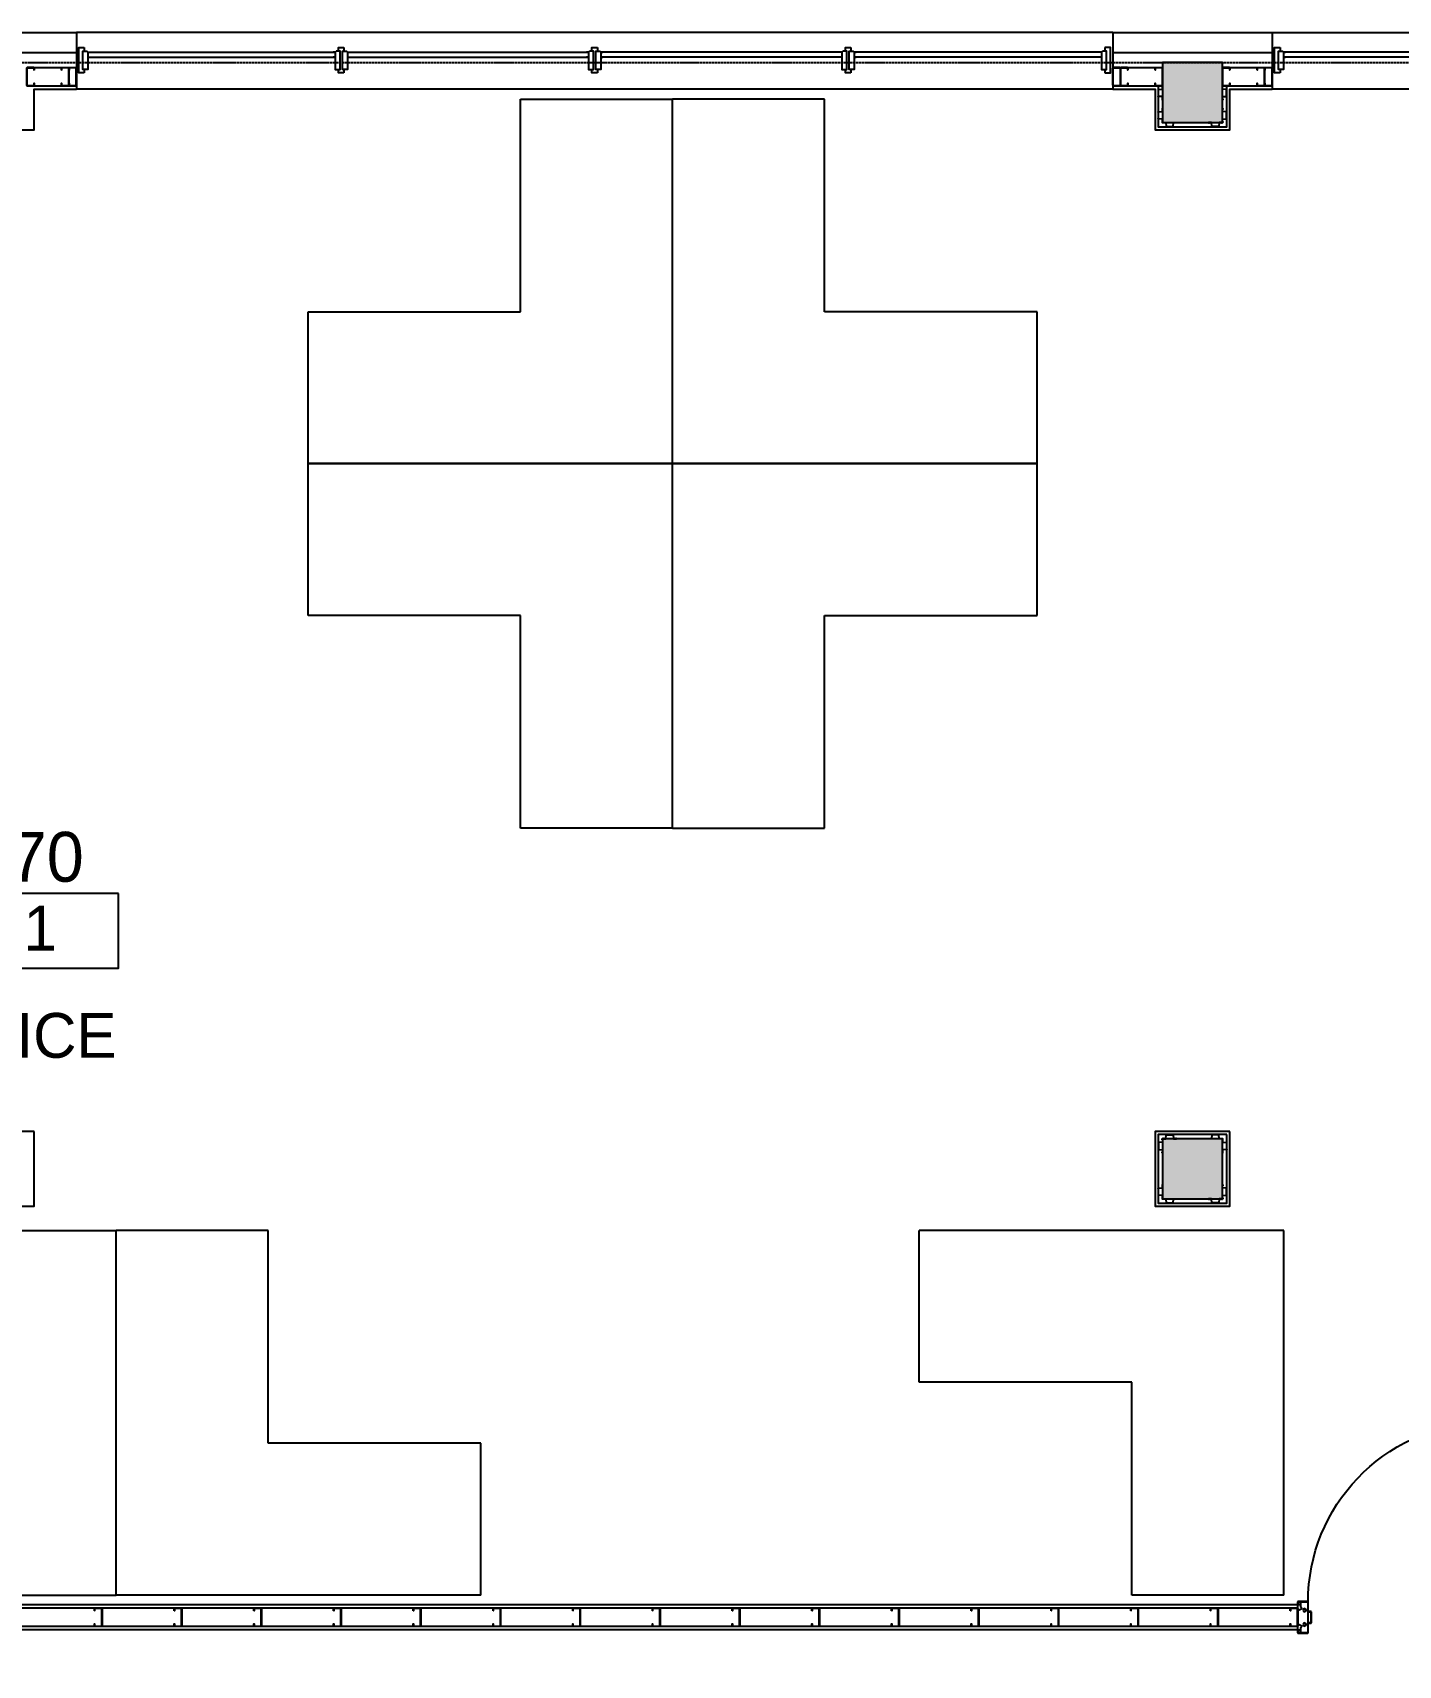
# Model space of a CAD drawing. Header units: millimetres. Extents: x 5414 to 278894, y 4264 to 146383.
# Drawn here: x 249094 to 255947, y 23810 to 32001 of the extents above; entities that cross this region are included whole.
import ezdxf
from ezdxf.enums import TextEntityAlignment as Align

# ---------------------------------------------------------------- set-up
doc = ezdxf.new("R2010")
doc.units = ezdxf.units.MM
doc.linetypes.add('Commercial Base Plan$0$ACAD_ISO02W100', pattern=[15, 12, -3])
for name, color, linetype in [('Commercial Base Plan$0$A-DR-INT', 6, 'Continuous'), ('Commercial Base Plan$0$A-GL-RMS-IDN', 6, 'Continuous'), ('Commercial Base Plan$0$A-PL-LAY-S', 6, 'Continuous'), ('Commercial Base Plan$0$I-FU-DSK', 6, 'Continuous'), ('E-FP-FZ', 1, 'Continuous')]:
    doc.layers.add(name, color=color, linetype=linetype)
doc.styles.add('ARCH', font='comic.ttf')
doc.styles.add('Commercial Base Plan$0$STYLUS BT', font='stylu.ttf')

# ---------------------------------------------------------------- blocks, each defined once
blk = doc.blocks.new('Commercial Base Plan$0$wbFurringChanel 70x22')
blk.add_lwpolyline([(4.9, 2.6), (0.5, 2.6, 0.414214), (0, 2.1), (0, 0.5, 0.414214), (0.5, 0), (15.5, 0, 0.394412), (16, 0.5), (17.5, 21.5, -0.394412), (18, 22), (18.3, 22, -0.198912), (18.6, 21.9), (19.1, 21.4, 0.198912), (19.4, 21.3), (50.6, 21.3), (50.6, 21.3, 0.198912), (50.9, 21.4), (51.4, 21.9, -0.198912), (51.7, 22), (52, 22, -0.394412), (52.5, 21.5), (54, 0.5, 0.394412), (54.5, 0), (69.5, 0, 0.414214), (70, 0.5), (70, 1.5, 0.414214), (69.5, 2), (65, 2)], format="xyb")
blk = doc.blocks.new('Commercial Base Plan$0$wbC_Stud 92x38')
blk.add_lwpolyline([(-13, 38), (-3, 38, -0.414214), (0, 35), (0, 3, -0.414214), (-3, 0), (-89, 0, -0.414214), (-92, 3), (-92, 35, -0.414214), (-89, 38), (-79, 38), (-79, 37), (-89, 37, 0.414214), (-91, 35), (-91, 3, 0.414214), (-89, 1), (-3, 1, 0.414214), (-1, 3), (-1, 35, 0.414214), (-3, 37), (-13, 37)], format="xyb", close=True)
blk = doc.blocks.new('Commercial Base Plan$0$wbAluminJamb 127x44.5')
for p, q in [((-109.5, 39.25), (-127, 39.25)), ((-22.5, 56.5), (-17.5, 51.5)), ((0, 39.25), (-17.5, 39.25))]:
    blk.add_line(p, q)
at = {"color": 5}
for p, q in [((-47.5, 56.5), (-47.5, 66.5)), ((-22.5, 56.5), (-22.5, 66.5))]:
    blk.add_line(p, q, dxfattribs=at)
for points in [[(-127, 39.25), (-127, 12), (0, 12), (0, 39.25)], [(-22.5, 56.5), (-109.5, 56.5), (-109.5, 31.5), (-17.5, 31.5), (-17.5, 51.5)]]:
    blk.add_lwpolyline(points)
blk = doc.blocks.new('Commercial Base Plan$0$wbAluminMulion 127x44.5')
for p, q in [((-109.5, 13.625), (-127, 13.625)), ((-22.5, 30.875), (-17.5, 25.875)), ((0, 13.625), (-17.5, 13.625)), ((-22.5, -30.875), (-17.5, -25.875))]:
    blk.add_line(p, q)
at = {"color": 5}
for p, q in [((-47.5, 30.875), (-47.5, 40.875)), ((-22.5, 30.875), (-22.5, 40.875)), ((-47.5, -30.875), (-47.5, -40.875)), ((-22.5, -30.875), (-22.5, -40.875))]:
    blk.add_line(p, q, dxfattribs=at)
for points in [[(-127, 13.625), (-127, -13.625), (-109.5, -13.625)], [(-22.5, 30.875), (-109.5, 30.875), (-109.5, 5.875), (-17.5, 5.875), (-17.5, 25.875)], [(-17.5, -13.625), (0, -13.625), (0, 13.625)], [(-22.5, -30.875), (-109.5, -30.875), (-109.5, -5.875), (-17.5, -5.875), (-17.5, -25.875)]]:
    blk.add_lwpolyline(points)
blk = doc.blocks.new('Commercial Base Plan$0$wbW02Plan_3176x127(ro3200)')
for p, q in [((-3143.5, -22.5), (-2145.375, -22.5)), ((-3143.5, -47.5), (-2145.375, -47.5)), ((-2083.625, -22.5), (-1116.375, -22.5)), ((-2083.625, -47.5), (-1116.375, -47.5)), ((-1054.625, -22.5), (-56.5, -22.5)), ((-1054.625, -47.5), (-56.5, -47.5))]:
    blk.add_line(p, q)
at = {"rotation": 90}
for name, p in [('Commercial Base Plan$0$wbAluminMulion 127x44.5', (-2114.5, 0)), ('Commercial Base Plan$0$wbAluminMulion 127x44.5', (-1085.5, 0)), ('Commercial Base Plan$0$wbAluminJamb 127x44.5', (0, 0))]:
    blk.add_blockref(name, p, dxfattribs=at)
at = {"xscale": -1, "rotation": 270}
blk.add_blockref('Commercial Base Plan$0$wbAluminJamb 127x44.5', (-3200, 0), dxfattribs=at)
blk = doc.blocks.new('Commercial Base Plan$0$wbW01Plan_5176x127(ro5200)')
for p, q in [((-5143.5, -22.5), (-3902.625, -22.5)), ((-5143.5, -47.5), (-3902.625, -47.5)), ((-3840.875, -22.5), (-2630.875, -22.5)), ((-3840.875, -47.5), (-2630.875, -47.5)), ((-1359.125, -22.5), (-2569.125, -22.5)), ((-1359.125, -47.5), (-2569.125, -47.5)), ((-56.5, -22.5), (-1297.375, -22.5)), ((-56.5, -47.5), (-1297.375, -47.5))]:
    blk.add_line(p, q)
at = {"rotation": 90}
for name, p in [('Commercial Base Plan$0$wbAluminMulion 127x44.5', (-3871.75, 0)), ('Commercial Base Plan$0$wbAluminMulion 127x44.5', (-2600, 0)), ('Commercial Base Plan$0$wbAluminMulion 127x44.5', (-1328.25, 0)), ('Commercial Base Plan$0$wbAluminJamb 127x44.5', (0, 0))]:
    blk.add_blockref(name, p, dxfattribs=at)
at = {"xscale": -1, "rotation": 270}
blk.add_blockref('Commercial Base Plan$0$wbAluminJamb 127x44.5', (-5200, 0), dxfattribs=at)
blk = doc.blocks.new('Commercial Base Plan$0$att.RoomName&Number')
blk.add_lwpolyline([(-7.5, 0), (7.5, 0), (7.5, 5), (-7.5, 5)], close=True)
at = {"style": 'Commercial Base Plan$0$STYLUS BT'}
for tag, p in [('ROOM_NAME', (0, 9.5)), ('ROOM', (0, 2.5))]:
    blk.add_attdef(tag, text='', height=3, dxfattribs=at).set_placement(p, align=Align.MIDDLE)
blk = doc.blocks.new('Commercial Base Plan$0$wbDoorPlan 900x124(1010ro)')
for p, q in [((54.5, 976.1), (54.5, 77)), ((99.5, 976.1), (54.5, 976.1)), ((99.5, 77), (99.5, 976.1)), ((1, -34.6), (1, 34.5)), ((54.5, 77), (99.5, 77)), ((1009, -34.6), (1009, 34.5))]:
    blk.add_line(p, q)
for points in [[(9, 65), (2, 65, -0.414214), (1, 66), (1, 77, -0.414214), (2, 78), (50, 78, -0.414214), (51, 77), (51, 29, 0.414214), (52, 28), (66, 28, -0.414214), (67, 27), (67, -27, -0.414214), (66, -28), (52, -28, 0.414214), (51, -29), (51, -77, -0.414214), (50, -78), (2, -78, -0.414214), (1, -77), (1, -66, -0.414214), (2, -65), (9, -65), (9, -64), (2, -64, 0.414214), (0, -66), (0, -77, 0.414214), (2, -79), (50, -79, 0.414214), (52, -77), (52, -29), (66, -29, 0.414214), (68, -27), (68, 27, 0.414214), (66, 29), (52, 29), (52, 77, 0.414214), (50, 79), (2, 79, 0.414214), (0, 77), (0, 66, 0.414214), (2, 64), (9, 64)], [(1001, 65), (1008, 65, 0.414214), (1009, 66), (1009, 77, 0.414214), (1008, 78), (960, 78, 0.414214), (959, 77), (959, 29, -0.414214), (958, 28), (944, 28, 0.414214), (943, 27), (943, -27, 0.414214), (944, -28), (958, -28, -0.414214), (959, -29), (959, -77, 0.414214), (960, -78), (1008, -78, 0.414214), (1009, -77), (1009, -66, 0.414214), (1008, -65), (1001, -65), (1001, -64), (1008, -64, -0.414214), (1010, -66), (1010, -77, -0.414214), (1008, -79), (960, -79, -0.414214), (958, -77), (958, -29), (944, -29, -0.414214), (942, -27), (942, 27, -0.414214), (944, 29), (958, 29), (958, 77, -0.414214), (960, 79), (1008, 79, -0.414214), (1010, 77), (1010, 66, -0.414214), (1008, 64), (1001, 64)]]:
    blk.add_lwpolyline(points, format="xyb", close=True)
for points in [[(0, -34), (0, 34), (20, 45), (15, 51.5), (15, 77), (50, 77), (50, -77), (15, -77), (15, -51.5), (20, -45)], [(1010, -34), (1010, 34), (990, 45), (995, 51.5), (995, 77), (960, 77), (960, -77), (995, -77), (995, -51.5), (990, -45)]]:
    blk.add_lwpolyline(points, close=True)
for centre in [(35, 36), (975, 36), (35, -36), (975, -36)]:
    blk.add_circle(centre, 8)
blk.add_arc((58.9, 77.9), 899.1, 359.94192, 87.41192)
blk.add_solid([(54.5, 976.1), (99.5, 976.1), (54.5, 77), (99.5, 77)])
blk = doc.blocks.new('Commercial Base Plan$0$desk')
for p, q in [((0, 1829), (0, 0)), ((0, 1829), (762, 1829)), ((762, 1829), (762, 762)), ((762, 762), (1829, 762)), ((1829, 762), (1829, 0)), ((0, 0), (1829, 0))]:
    blk.add_line(p, q)

msp = doc.modelspace()

# ---------------------------------------------------------------- hatches: boundary and pattern name
at = {"layer": 'Commercial Base Plan$0$A-PL-LAY-S'}
for points in [[(255064, 31851.2), (254764, 31851.2), (254764, 31551.2), (255064, 31551.2)], [(255064, 26451.2), (254764, 26451.2), (254764, 26151.2), (255064, 26151.2)]]:
    msp.add_hatch(color=256, dxfattribs=at).paths.add_polyline_path(points)

# ---------------------------------------------------------------- linework, layer by layer
for p, q in [((254514, 32001.2), (249314, 32001.2)), ((249314, 32001.2), (249314, 31718.2)), ((254514, 32001.2), (254514, 31718.2)), ((255314, 32001.2), (258514, 32001.2)), ((255314, 32001.2), (255314, 31718.2)), ((254514, 31718.2), (249314, 31718.2)), ((258514, 31718.2), (255314, 31718.2)), ((255442, 23989.2), (255442, 24113.2))]:
    msp.add_line(p, q, dxfattribs=at)
at = {"layer": 'Commercial Base Plan$0$A-PL-LAY-S', "linetype": 'Continuous'}
for points in [[(248514, 32001.2), (249314, 32001.2)], [(254514, 32001.2), (255314, 32001.2)], [(248514, 31901.2), (249314, 31901.2)], [(254514, 31901.2), (255314, 31901.2)], [(249064, 31826.2), (249314, 31826.2)], [(254514, 31826.2), (254764, 31826.2)], [(255064, 31826.2), (255314, 31826.2)], [(249064, 31734.2), (249314, 31734.2)], [(254514, 31734.2), (254764, 31734.2)], [(255064, 31734.2), (255314, 31734.2)]]:
    msp.add_lwpolyline(points, dxfattribs=at)
at = {"layer": 'Commercial Base Plan$0$A-PL-LAY-S', "linetype": 'Commercial Base Plan$0$ACAD_ISO02W100'}
msp.add_lwpolyline([(264264, 26451.2), (264264, 12151.2), (259064, 12151.2), (259064, 6751.2), (232764, 6751.2), (232764, 12151.2), (227564, 12151.2), (227564, 26451.2), (232764, 26451.2), (232764, 31851.2), (259064, 31851.2), (259064, 26451.2), (264264, 26451.2)], dxfattribs=at)
at = {"layer": 'Commercial Base Plan$0$A-PL-LAY-S'}
for points in [[(255064, 31851.2), (254764, 31851.2), (254764, 31551.2), (255064, 31551.2)], [(255086, 26473.2), (254742, 26473.2), (254742, 26129.2), (255086, 26129.2)], [(255064, 26451.2), (254764, 26451.2), (254764, 26151.2), (255064, 26151.2)]]:
    msp.add_lwpolyline(points, close=True, dxfattribs=at)
for points in [[(248514, 31718.2), (248726, 31718.2), (248726, 31513.2), (249102, 31513.2), (249102, 31718.2), (249314, 31718.2)], [(254514, 31718.2), (254726, 31718.2), (254726, 31513.2), (255102, 31513.2), (255102, 31718.2), (255314, 31718.2)], [(254742, 31734.2), (254742, 31529.2), (255086, 31529.2), (255086, 31734.2)], [(255442, 24113.2), (244262, 24113.2)], [(255442, 24097.2), (244262, 24097.2)], [(255442, 24005.2), (244262, 24005.2)], [(255442, 23989.2), (244262, 23989.2)]]:
    msp.add_lwpolyline(points, dxfattribs=at)
at = {"layer": 'Commercial Base Plan$0$A-PL-LAY-S', "linetype": 'Continuous'}
for points in [[(249102, 26489.2), (248726, 26489.2), (248726, 26113.2), (249102, 26113.2)], [(255102, 26489.2), (254726, 26489.2), (254726, 26113.2), (255102, 26113.2)]]:
    msp.add_lwpolyline(points, close=True, dxfattribs=at)

# ---------------------------------------------------------------- block references
at = {"layer": 'Commercial Base Plan$0$A-DR-INT', "xscale": -1}
msp.add_blockref('Commercial Base Plan$0$wbDoorPlan 900x124(1010ro)', (256452, 24051.2), dxfattribs=at)
at = {"layer": 'Commercial Base Plan$0$A-GL-RMS-IDN'}
ref = msp.add_blockref('Commercial Base Plan$0$att.RoomName&Number', (248962.7, 27683.2), dxfattribs=dict(at, xscale=75, yscale=75, zscale=75, rotation=180))
ref.add_attrib('ROOM', '701', dxfattribs={"layer": '0', "height": 225, "style": 'Commercial Base Plan$0$STYLUS BT'}).set_placement((248964.7, 27508.6), align=Align.MIDDLE)
ref.add_attrib('ROOM_NAME', 'OFFICE', dxfattribs={"layer": '0', "height": 225, "style": 'Commercial Base Plan$0$STYLUS BT'}).set_placement((248962.7, 26970.7), align=Align.MIDDLE)
at = {"layer": 'Commercial Base Plan$0$A-PL-LAY-S', "xscale": -1}
for name, p in [('Commercial Base Plan$0$wbW01Plan_5176x127(ro5200)', (249314, 31926.2)), ('Commercial Base Plan$0$wbW02Plan_3176x127(ro3200)', (255314, 31926.2)), ('Commercial Base Plan$0$wbFurringChanel 70x22', (255064, 26451.2))]:
    msp.add_blockref(name, p, dxfattribs=at)
for name, p, rotation in [('Commercial Base Plan$0$wbC_Stud 92x38', (249064, 31826.2), 270), ('Commercial Base Plan$0$wbC_Stud 92x38', (254514, 31826.2), 270), ('Commercial Base Plan$0$wbC_Stud 92x38', (254552, 31826.2), 270), ('Commercial Base Plan$0$wbC_Stud 92x38', (255064, 31826.2), 270), ('Commercial Base Plan$0$wbFurringChanel 70x22', (255064, 31664.2), 270), ('Commercial Base Plan$0$wbFurringChanel 70x22', (255064, 31551.2), 270), ('Commercial Base Plan$0$wbFurringChanel 70x22', (254764, 31551.2), 180), ('Commercial Base Plan$0$wbFurringChanel 70x22', (254764, 26451.2), 90), ('Commercial Base Plan$0$wbFurringChanel 70x22', (255064, 26151.2), 270), ('Commercial Base Plan$0$wbFurringChanel 70x22', (254764, 26151.2), 180)]:
    msp.add_blockref(name, p, dxfattribs=dict(at, rotation=rotation))
at = {"layer": 'Commercial Base Plan$0$A-PL-LAY-S'}
for name, p, rotation in [('Commercial Base Plan$0$wbC_Stud 92x38', (249276, 31826.2), 90.00000000000001), ('Commercial Base Plan$0$wbC_Stud 92x38', (249314, 31826.2), 90.00000000000001), ('Commercial Base Plan$0$wbC_Stud 92x38', (254764, 31826.2), 90.00000000000001), ('Commercial Base Plan$0$wbC_Stud 92x38', (255276, 31826.2), 90.00000000000001), ('Commercial Base Plan$0$wbC_Stud 92x38', (255314, 31826.2), 90.00000000000001), ('Commercial Base Plan$0$wbFurringChanel 70x22', (254764, 31664.2), 90.00000000000001), ('Commercial Base Plan$0$wbFurringChanel 70x22', (254764, 31551.2), 90.00000000000001), ('Commercial Base Plan$0$wbFurringChanel 70x22', (255064, 31551.2), 180), ('Commercial Base Plan$0$wbFurringChanel 70x22', (255064, 26451.2), 270), ('Commercial Base Plan$0$wbFurringChanel 70x22', (254764, 26151.2), 90.00000000000001), ('Commercial Base Plan$0$wbFurringChanel 70x22', (255064, 26151.2), 180), ('Commercial Base Plan$0$wbC_Stud 92x38', (249442, 24097.2), 90.00000000000001), ('Commercial Base Plan$0$wbC_Stud 92x38', (249842, 24097.2), 90.00000000000001), ('Commercial Base Plan$0$wbC_Stud 92x38', (250242, 24097.2), 90.00000000000001), ('Commercial Base Plan$0$wbC_Stud 92x38', (250642, 24097.2), 90.00000000000001), ('Commercial Base Plan$0$wbC_Stud 92x38', (251042, 24097.2), 90.00000000000001), ('Commercial Base Plan$0$wbC_Stud 92x38', (251442, 24097.2), 90.00000000000001), ('Commercial Base Plan$0$wbC_Stud 92x38', (251842, 24097.2), 90.00000000000001), ('Commercial Base Plan$0$wbC_Stud 92x38', (252242, 24097.2), 90.00000000000001), ('Commercial Base Plan$0$wbC_Stud 92x38', (252642, 24097.2), 90.00000000000001), ('Commercial Base Plan$0$wbC_Stud 92x38', (253042, 24097.2), 90.00000000000001), ('Commercial Base Plan$0$wbC_Stud 92x38', (253442, 24097.2), 90.00000000000001), ('Commercial Base Plan$0$wbC_Stud 92x38', (253842, 24097.2), 90.00000000000001), ('Commercial Base Plan$0$wbC_Stud 92x38', (254242, 24097.2), 90.00000000000001), ('Commercial Base Plan$0$wbC_Stud 92x38', (254642, 24097.2), 90.00000000000001), ('Commercial Base Plan$0$wbC_Stud 92x38', (255042, 24097.2), 90.00000000000001), ('Commercial Base Plan$0$wbC_Stud 92x38', (255442, 24097.2), 90.00000000000001)]:
    msp.add_blockref(name, p, dxfattribs=dict(at, rotation=rotation))
msp.add_blockref('Commercial Base Plan$0$wbFurringChanel 70x22', (254764, 26451.2), dxfattribs=at)
at = {"layer": 'Commercial Base Plan$0$I-FU-DSK'}
for p, rotation in [((252304.8, 29839.2), 90.00000000000001), ((252304.8, 29839.2), 180), ((249513.8, 24163.2), 90.00000000000001), ((255372.1, 25992.2), 180)]:
    msp.add_blockref('Commercial Base Plan$0$desk', p, dxfattribs=dict(at, rotation=rotation))
at = {"layer": 'Commercial Base Plan$0$I-FU-DSK', "xscale": -1}
for p, rotation in [((252304.8, 29839.2), 270), ((252304.8, 29839.2), 180), ((249513.8, 24163.2), 270)]:
    msp.add_blockref('Commercial Base Plan$0$desk', p, dxfattribs=dict(at, rotation=rotation))

# ---------------------------------------------------------------- texts
at = {"layer": 'E-FP-FZ', "style": 'ARCH'}
msp.add_text('FZ70', height=250, dxfattribs=at).set_placement((248960.6, 27866.6), align=Align.MIDDLE_CENTER)

doc.saveas('drawing.dxf')
